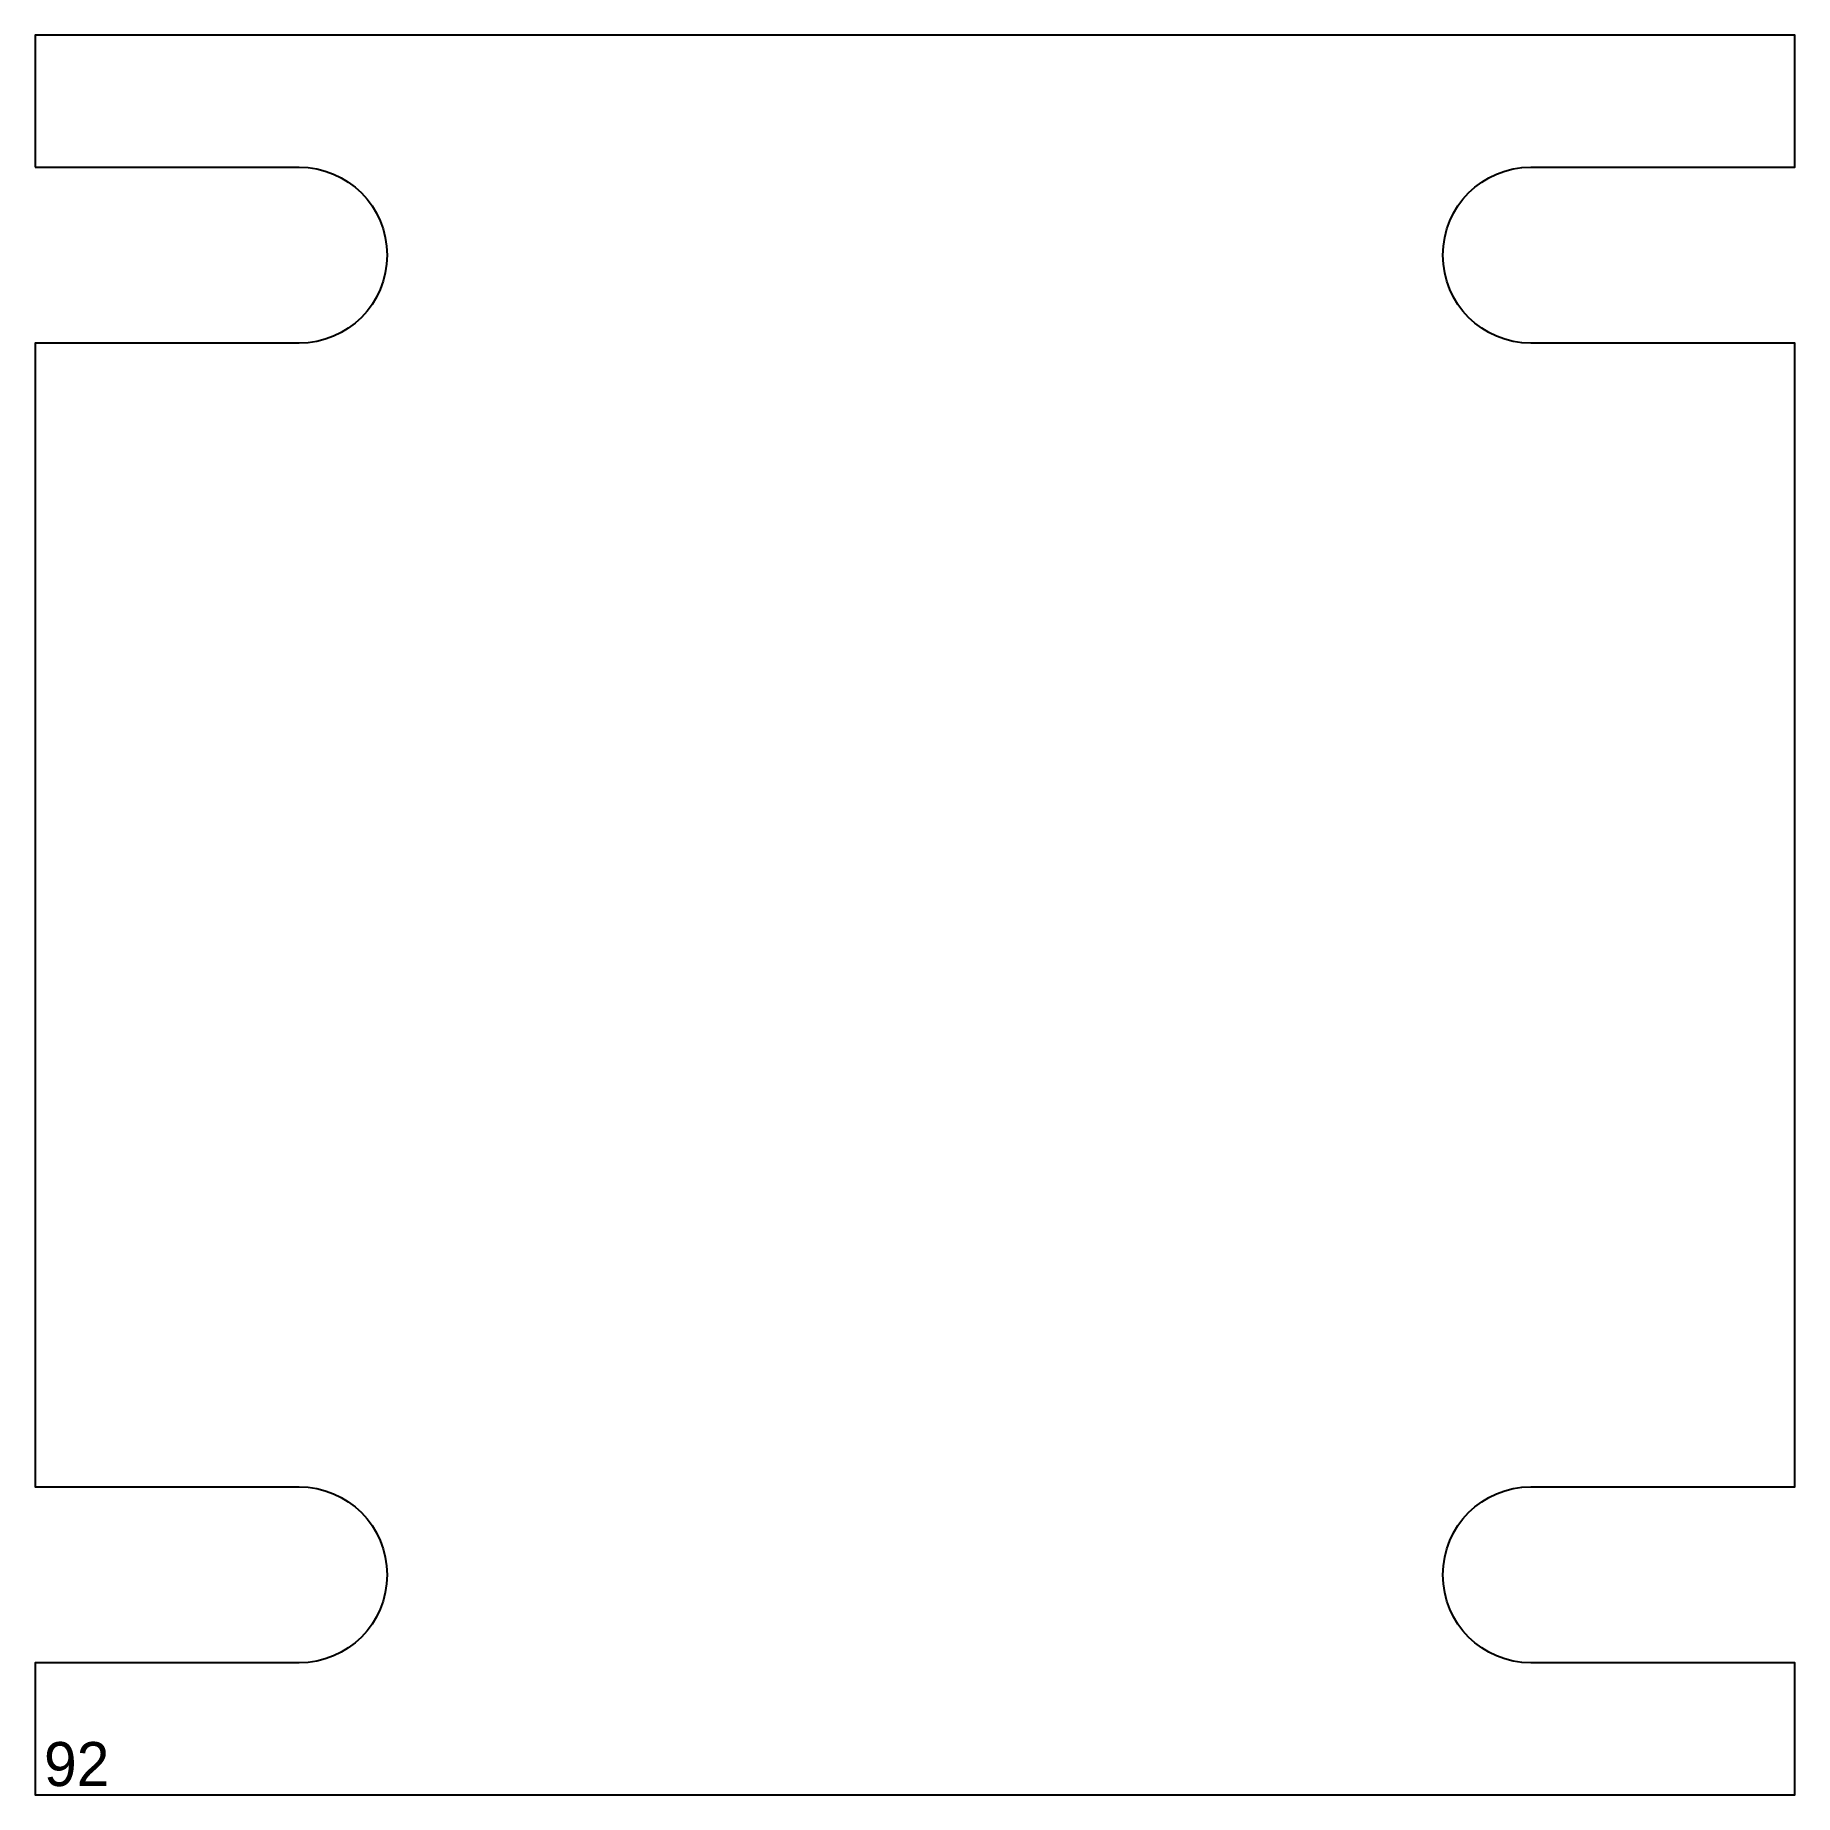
# Model space of a CAD drawing. Header units: millimetres. Extents: x 0 to 400, y 0 to 400.
import ezdxf

# ---------------------------------------------------------------- set-up
doc = ezdxf.new("R2010")
doc.units = ezdxf.units.MM
doc.header["$MEASUREMENT"] = 0
doc.layers.add('ВнешнийКонтур', color=7, linetype='Continuous')
doc.layers.add('Нумерация', color=7, linetype='Continuous')

msp = doc.modelspace()

# ---------------------------------------------------------------- linework, layer by layer
at = {"layer": 'ВнешнийКонтур', "color": 0, "linetype": 'Continuous'}
msp.add_lwpolyline([(0, 370), (60, 370, -1), (60, 330), (0, 330), (0, 70), (60, 70, -1), (60, 30), (0, 30), (0, 0), (400, 0), (400, 30), (340, 30, -1), (340, 70), (400, 70), (400, 330), (340, 330, -1), (340, 370), (400, 370), (400, 400), (0, 400)], format="xyb", close=True, dxfattribs=at)

# ---------------------------------------------------------------- texts
at = {"layer": 'Нумерация', "color": 0, "linetype": 'Continuous'}
msp.add_text('92', height=10, dxfattribs=at).set_placement((2, 2))

doc.saveas('drawing.dxf')
